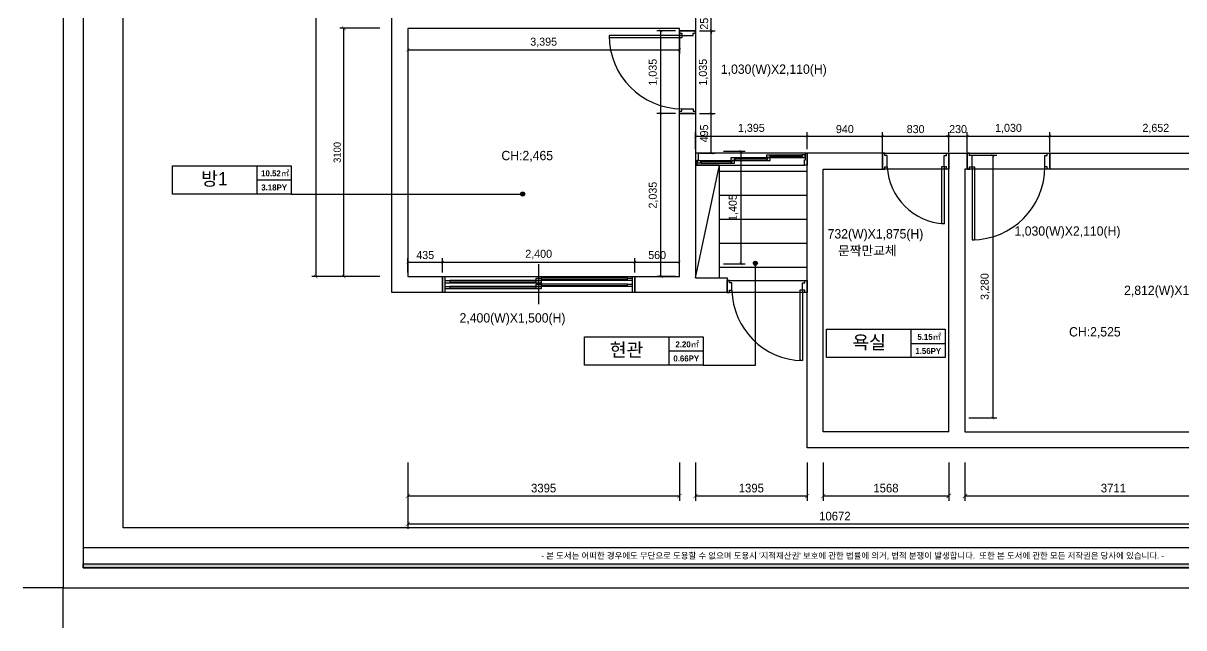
# Model space of a CAD drawing. Header units: millimetres. Extents: x 194631 to 262977, y 38570 to 93030.
# Drawn here: x 194631 to 209132, y 77180 to 84730 of the extents above; entities that cross this region are included whole.
import ezdxf
from ezdxf.enums import TextEntityAlignment as Align

# ---------------------------------------------------------------- set-up
doc = ezdxf.new("R2010")
doc.units = ezdxf.units.MM
doc.header["$LTSCALE"] = 20
doc.header["$PDMODE"] = 3
doc.linetypes.add('HIDDEN', pattern=[9.525, 6.35, -3.175])
doc.layers.get('DEFPOINTS').update_dxf_attribs({"color": 248})
for name, color, linetype in [('0-ELC TEXT', 7, 'Continuous'), ('03-TEXT', 3, 'Continuous'), ('06-FUR', 6, 'Continuous'), ('07-DIM', 5, 'Continuous'), ('C-TEXT', 3, 'Continuous'), ('C-WALL1', 2, 'Continuous'), ('F-KIT', 8, 'HIDDEN'), ('FORM(YOURNAME)-1', 1, 'Continuous'), ('FORM(YOURNAME)-11', 1, 'Continuous'), ('도면층4', 4, 'Continuous'), ('도면층5', 5, 'Continuous'), ('도면층8', 8, 'Continuous'), ('면적', 6, 'Continuous'), ('치수', 7, 'Continuous')]:
    doc.layers.add(name, color=color, linetype=linetype)
doc.styles.add('YOURNAME', font='HY울릉도M.TTF')
doc.styles.add('넥슨고딕', font='NEXONLv1GothicBold.ttf')
doc.styles.add('마감재', font='stylu.ttf')
doc.styles.add('코레일둥고', font='Korail_Round_Gothic_Medium.ttf')
doc.dimstyles.new('YOURNAME-50', dxfattribs={"dimscale": 50, "dimtxt": 1.8, "dimasz": 0.9, "dimexe": 1, "dimexo": 3, "dimgap": 0.7, "dimtad": 1, "dimdec": 0, "dimzin": 0, "dimdsep": 46, "dimtxsty": 'YOURNAME', "dimblk": 'ARCHTICK', "dimcen": 0, "dimclrd": 1, "dimclre": 1, "dimclrt": 7, "dimadec": 0, "dimazin": 0, "dimtfac": 1, "dimtdec": 0, "dimtix": 1, "dimtmove": 2, "dimatfit": 3, "dimldrblk": 'ARCHTICK', "dimfxl": 0, "dimtolj": 1, "dimtzin": 0, "dimarcsym": 0})
doc.dimstyles.new('YOURNAME-60', dxfattribs={"dimscale": 60, "dimtxt": 1.8, "dimasz": 0.9, "dimexe": 1, "dimexo": 3, "dimgap": 0.7, "dimtad": 1, "dimdec": 0, "dimzin": 0, "dimdsep": 46, "dimtxsty": 'YOURNAME', "dimblk": 'ARCHTICK', "dimcen": 0, "dimclrd": 1, "dimclre": 1, "dimclrt": 7, "dimadec": 0, "dimazin": 0, "dimtfac": 1, "dimtdec": 0, "dimtix": 1, "dimtmove": 2, "dimatfit": 3, "dimldrblk": 'ARCHTICK', "dimfxl": 0, "dimtolj": 1, "dimtzin": 0, "dimarcsym": 0})
doc.dimstyles.new('벽치수 Copy of DIM-50', dxfattribs={"dimscale": 50, "dimtxt": 2, "dimasz": 0.7, "dimexe": 1, "dimexo": 1, "dimgap": 0.7, "dimtad": 1, "dimdec": 0, "dimzin": 1, "dimdsep": 46, "dimlunit": 6, "dimtxsty": '마감재', "dimblk": 'ARCHTICK', "dimcen": -0.09, "dimclrd": 256, "dimclre": 256, "dimclrt": 3, "dimadec": 0, "dimazin": 0, "dimtfac": 1, "dimtdec": 0, "dimtix": 1, "dimtmove": 2, "dimatfit": 0, "dimldrblk": 'ARCHTICK', "dimfxl": 0, "dimtolj": 1, "dimtzin": 0, "dimarcsym": 0})

# ---------------------------------------------------------------- blocks, each defined once
blk = doc.blocks.new('_ArchTick')
at = {"color": 0, "linetype": 'ByBlock', "const_width": 0.15}
blk.add_lwpolyline([(-0.5, -0.5), (0.5, 0.5)], dxfattribs=at)
blk = doc.blocks.new('*D75')
at = {"layer": '07-DIM', "lineweight": -2}
for p, q in [((199437, 84616), (199437, 84346)), ((202832, 84616), (202832, 84346)), ((199437, 84396), (202832, 84396))]:
    blk.add_line(p, q, dxfattribs=at)
at = {"layer": 'DEFPOINTS', "color": 0}
for p in [(199437, 84666), (202832, 84666), (202832, 84396)]:
    blk.add_point(p, dxfattribs=at)
at = {"layer": '07-DIM', "lineweight": -2, "xscale": 35, "yscale": 35, "zscale": 35, "rotation": 180}
blk.add_blockref('_ArchTick', (199437, 84396), dxfattribs=at)
at = {"layer": '07-DIM', "lineweight": -2, "xscale": 35, "yscale": 35, "zscale": 35}
blk.add_blockref('_ArchTick', (202832, 84396), dxfattribs=at)
at = {"layer": '07-DIM', "color": 3, "insert": (201134, 84490), "char_height": 100, "attachment_point": 5, "style": '마감재'}
blk.add_mtext('\\A1;3,395', dxfattribs=at)
blk = doc.blocks.new('*D76')
at = {"layer": '07-DIM', "lineweight": -2}
for p, q in [((202782, 83601), (202550, 83601)), ((202600, 81566), (202600, 83601)), ((202782, 81566), (202550, 81566))]:
    blk.add_line(p, q, dxfattribs=at)
at = {"layer": 'DEFPOINTS', "color": 0}
for p in [(202600, 83601), (202832, 83601), (202832, 81566)]:
    blk.add_point(p, dxfattribs=at)
at = {"layer": '07-DIM', "lineweight": -2, "xscale": 35, "yscale": 35, "zscale": 35}
for p, rotation in [((202600, 83601), 90), ((202600, 81566), 270)]:
    blk.add_blockref('_ArchTick', p, dxfattribs=dict(at, rotation=rotation))
at = {"layer": '07-DIM', "color": 3, "insert": (202506, 82583), "char_height": 100, "attachment_point": 5, "rotation": 90, "style": '마감재'}
blk.add_mtext('\\A1;2,035', dxfattribs=at)
blk = doc.blocks.new('*D77')
at = {"layer": '07-DIM', "lineweight": -2}
for p, q in [((202782, 84636), (202550, 84636)), ((202600, 83601), (202600, 84636)), ((202782, 83601), (202550, 83601))]:
    blk.add_line(p, q, dxfattribs=at)
at = {"layer": 'DEFPOINTS', "color": 0}
for p in [(202600, 84636), (202832, 84636), (202832, 83601)]:
    blk.add_point(p, dxfattribs=at)
at = {"layer": '07-DIM', "lineweight": -2, "xscale": 35, "yscale": 35, "zscale": 35}
for p, rotation in [((202600, 84636), 90), ((202600, 83601), 270)]:
    blk.add_blockref('_ArchTick', p, dxfattribs=dict(at, rotation=rotation))
at = {"layer": '07-DIM', "color": 3, "insert": (202506, 84118), "char_height": 100, "attachment_point": 5, "rotation": 90, "style": '마감재'}
blk.add_mtext('\\A1;1,035', dxfattribs=at)
blk = doc.blocks.new('*D78')
at = {"layer": '07-DIM', "lineweight": -2}
for p, q in [((199437, 81616), (199437, 81796)), ((199872, 81616), (199872, 81796)), ((199437, 81746), (199872, 81746))]:
    blk.add_line(p, q, dxfattribs=at)
at = {"layer": 'DEFPOINTS', "color": 0}
for p in [(199872, 81746), (199437, 81566), (199872, 81566)]:
    blk.add_point(p, dxfattribs=at)
at = {"layer": '07-DIM', "lineweight": -2, "xscale": 35, "yscale": 35, "zscale": 35, "rotation": 180}
blk.add_blockref('_ArchTick', (199437, 81746), dxfattribs=at)
at = {"layer": '07-DIM', "lineweight": -2, "xscale": 35, "yscale": 35, "zscale": 35}
blk.add_blockref('_ArchTick', (199872, 81746), dxfattribs=at)
at = {"layer": '07-DIM', "color": 3, "insert": (199654, 81834), "char_height": 100, "attachment_point": 5, "style": '마감재'}
blk.add_mtext('\\A1;435', dxfattribs=at)
blk = doc.blocks.new('*D79')
at = {"layer": '07-DIM', "lineweight": -2}
for p, q in [((199872, 81616), (199872, 81796)), ((202272, 81616), (202272, 81796)), ((199872, 81746), (202272, 81746))]:
    blk.add_line(p, q, dxfattribs=at)
at = {"layer": 'DEFPOINTS', "color": 0}
for p in [(202272, 81746), (199872, 81566), (202272, 81566)]:
    blk.add_point(p, dxfattribs=at)
at = {"layer": '07-DIM', "lineweight": -2, "xscale": 35, "yscale": 35, "zscale": 35, "rotation": 180}
blk.add_blockref('_ArchTick', (199872, 81746), dxfattribs=at)
at = {"layer": '07-DIM', "lineweight": -2, "xscale": 35, "yscale": 35, "zscale": 35}
blk.add_blockref('_ArchTick', (202272, 81746), dxfattribs=at)
at = {"layer": '07-DIM', "color": 3, "insert": (201072, 81841), "char_height": 100, "attachment_point": 5, "style": '마감재'}
blk.add_mtext('\\A1;2,400', dxfattribs=at)
blk = doc.blocks.new('*D80')
at = {"layer": '07-DIM', "lineweight": -2}
for p, q in [((202272, 81616), (202272, 81796)), ((202832, 81616), (202832, 81796)), ((202272, 81746), (202832, 81746))]:
    blk.add_line(p, q, dxfattribs=at)
at = {"layer": 'DEFPOINTS', "color": 0}
for p in [(202832, 81746), (202272, 81566), (202832, 81566)]:
    blk.add_point(p, dxfattribs=at)
at = {"layer": '07-DIM', "lineweight": -2, "xscale": 35, "yscale": 35, "zscale": 35, "rotation": 180}
blk.add_blockref('_ArchTick', (202272, 81746), dxfattribs=at)
at = {"layer": '07-DIM', "lineweight": -2, "xscale": 35, "yscale": 35, "zscale": 35}
blk.add_blockref('_ArchTick', (202832, 81746), dxfattribs=at)
at = {"layer": '07-DIM', "color": 3, "insert": (202552, 81834), "char_height": 100, "attachment_point": 5, "style": '마감재'}
blk.add_mtext('\\A1;560', dxfattribs=at)
blk = doc.blocks.new('*D81')
at = {"layer": '07-DIM', "lineweight": -2}
for p, q in [((203382, 83131), (203650, 83131)), ((203600, 81726), (203600, 83131)), ((203382, 81726), (203650, 81726))]:
    blk.add_line(p, q, dxfattribs=at)
at = {"layer": 'DEFPOINTS', "color": 0}
for p in [(203332, 83131), (203600, 83131), (203332, 81726)]:
    blk.add_point(p, dxfattribs=at)
at = {"layer": '07-DIM', "lineweight": -2, "xscale": 35, "yscale": 35, "zscale": 35}
for p, rotation in [((203600, 83131), 90), ((203600, 81726), 270)]:
    blk.add_blockref('_ArchTick', p, dxfattribs=dict(at, rotation=rotation))
at = {"layer": '07-DIM', "color": 3, "insert": (203506, 82428), "char_height": 100, "attachment_point": 5, "rotation": 90, "style": '마감재'}
blk.add_mtext('\\A1;1,405', dxfattribs=at)
blk = doc.blocks.new('*D86')
at = {"layer": '07-DIM', "lineweight": -2}
for p, q in [((203032, 83156), (203032, 83370)), ((203032, 83320), (204427, 83320)), ((204427, 83156), (204427, 83370))]:
    blk.add_line(p, q, dxfattribs=at)
at = {"layer": 'DEFPOINTS', "color": 0}
for p in [(204427, 83320), (203032, 83106), (204427, 83106)]:
    blk.add_point(p, dxfattribs=at)
at = {"layer": '07-DIM', "lineweight": -2, "xscale": 35, "yscale": 35, "zscale": 35, "rotation": 180}
blk.add_blockref('_ArchTick', (203032, 83320), dxfattribs=at)
at = {"layer": '07-DIM', "lineweight": -2, "xscale": 35, "yscale": 35, "zscale": 35}
blk.add_blockref('_ArchTick', (204427, 83320), dxfattribs=at)
at = {"layer": '07-DIM', "color": 3, "insert": (203729, 83414), "char_height": 100, "attachment_point": 5, "style": '마감재'}
blk.add_mtext('\\A1;1,395', dxfattribs=at)
blk = doc.blocks.new('*D87')
at = {"layer": '07-DIM', "lineweight": -2}
for p, q in [((204427, 83156), (204427, 83370)), ((204427, 83320), (205367, 83320)), ((205367, 83121), (205367, 83370))]:
    blk.add_line(p, q, dxfattribs=at)
at = {"layer": 'DEFPOINTS', "color": 0}
for p in [(205367, 83320), (204427, 83106), (205367, 83071)]:
    blk.add_point(p, dxfattribs=at)
at = {"layer": '07-DIM', "lineweight": -2, "xscale": 35, "yscale": 35, "zscale": 35, "rotation": 180}
blk.add_blockref('_ArchTick', (204427, 83320), dxfattribs=at)
at = {"layer": '07-DIM', "lineweight": -2, "xscale": 35, "yscale": 35, "zscale": 35}
blk.add_blockref('_ArchTick', (205367, 83320), dxfattribs=at)
at = {"layer": '07-DIM', "color": 3, "insert": (204897, 83407), "char_height": 100, "attachment_point": 5, "style": '마감재'}
blk.add_mtext('\\A1;940', dxfattribs=at)
blk = doc.blocks.new('*D88')
at = {"layer": '07-DIM', "lineweight": -2}
for p, q in [((205367, 83121), (205367, 83370)), ((205367, 83320), (206197, 83320)), ((206197, 83121), (206197, 83370))]:
    blk.add_line(p, q, dxfattribs=at)
at = {"layer": 'DEFPOINTS', "color": 0}
for p in [(206197, 83320), (205367, 83071), (206197, 83071)]:
    blk.add_point(p, dxfattribs=at)
at = {"layer": '07-DIM', "lineweight": -2, "xscale": 35, "yscale": 35, "zscale": 35, "rotation": 180}
blk.add_blockref('_ArchTick', (205367, 83320), dxfattribs=at)
at = {"layer": '07-DIM', "lineweight": -2, "xscale": 35, "yscale": 35, "zscale": 35}
blk.add_blockref('_ArchTick', (206197, 83320), dxfattribs=at)
at = {"layer": '07-DIM', "color": 3, "insert": (205782, 83407), "char_height": 100, "attachment_point": 5, "style": '마감재'}
blk.add_mtext('\\A1;830', dxfattribs=at)
blk = doc.blocks.new('*D89')
at = {"layer": '07-DIM', "lineweight": -2}
for p, q in [((206197, 83320), (206162, 83320)), ((206197, 83121), (206197, 83370)), ((206197, 83320), (206427, 83320)), ((206427, 83121), (206427, 83370)), ((206427, 83320), (206462, 83320))]:
    blk.add_line(p, q, dxfattribs=at)
at = {"layer": 'DEFPOINTS', "color": 0}
for p in [(206427, 83320), (206197, 83071), (206427, 83071)]:
    blk.add_point(p, dxfattribs=at)
at = {"layer": '07-DIM', "lineweight": -2, "xscale": 35, "yscale": 35, "zscale": 35}
blk.add_blockref('_ArchTick', (206197, 83320), dxfattribs=at)
at = {"layer": '07-DIM', "lineweight": -2, "xscale": 35, "yscale": 35, "zscale": 35, "rotation": 180}
blk.add_blockref('_ArchTick', (206427, 83320), dxfattribs=at)
at = {"layer": '07-DIM', "color": 3, "insert": (206312, 83407), "char_height": 100, "attachment_point": 5, "style": '마감재'}
blk.add_mtext('\\A1;230', dxfattribs=at)
blk = doc.blocks.new('*D90')
at = {"layer": '07-DIM', "lineweight": -2}
for p, q in [((206427, 83121), (206427, 83370)), ((206427, 83320), (207457, 83320)), ((207457, 83121), (207457, 83370))]:
    blk.add_line(p, q, dxfattribs=at)
at = {"layer": 'DEFPOINTS', "color": 0}
for p in [(207457, 83320), (206427, 83071), (207457, 83071)]:
    blk.add_point(p, dxfattribs=at)
at = {"layer": '07-DIM', "lineweight": -2, "xscale": 35, "yscale": 35, "zscale": 35, "rotation": 180}
blk.add_blockref('_ArchTick', (206427, 83320), dxfattribs=at)
at = {"layer": '07-DIM', "lineweight": -2, "xscale": 35, "yscale": 35, "zscale": 35}
blk.add_blockref('_ArchTick', (207457, 83320), dxfattribs=at)
at = {"layer": '07-DIM', "color": 3, "insert": (206942, 83414), "char_height": 100, "attachment_point": 5, "style": '마감재'}
blk.add_mtext('\\A1;1,030', dxfattribs=at)
blk = doc.blocks.new('*D91')
at = {"layer": '07-DIM', "lineweight": -2}
for p, q in [((207457, 83156), (207457, 83370)), ((207457, 83320), (210109, 83320)), ((210109, 83121), (210109, 83370))]:
    blk.add_line(p, q, dxfattribs=at)
at = {"layer": 'DEFPOINTS', "color": 0}
for p in [(210109, 83320), (207457, 83106), (210109, 83071)]:
    blk.add_point(p, dxfattribs=at)
at = {"layer": '07-DIM', "lineweight": -2, "xscale": 35, "yscale": 35, "zscale": 35, "rotation": 180}
blk.add_blockref('_ArchTick', (207457, 83320), dxfattribs=at)
at = {"layer": '07-DIM', "lineweight": -2, "xscale": 35, "yscale": 35, "zscale": 35}
blk.add_blockref('_ArchTick', (210109, 83320), dxfattribs=at)
at = {"layer": '07-DIM', "color": 3, "insert": (208783, 83414), "char_height": 100, "attachment_point": 5, "style": '마감재'}
blk.add_mtext('\\A1;2,652', dxfattribs=at)
blk = doc.blocks.new('*D92')
at = {"layer": '07-DIM', "lineweight": -2}
for p, q in [((206447, 83081), (206797, 83081)), ((206747, 83081), (206747, 79801)), ((206447, 79801), (206797, 79801))]:
    blk.add_line(p, q, dxfattribs=at)
at = {"layer": 'DEFPOINTS', "color": 0}
for p in [(206397, 83081), (206397, 79801), (206747, 79801)]:
    blk.add_point(p, dxfattribs=at)
at = {"layer": '07-DIM', "lineweight": -2, "xscale": 35, "yscale": 35, "zscale": 35}
for p, rotation in [((206747, 83081), 90), ((206747, 79801), 270)]:
    blk.add_blockref('_ArchTick', p, dxfattribs=dict(at, rotation=rotation))
at = {"layer": '07-DIM', "color": 3, "insert": (206653, 81441), "char_height": 100, "attachment_point": 5, "rotation": 90, "style": '마감재'}
blk.add_mtext('\\A1;3,280', dxfattribs=at)
blk = doc.blocks.new('*D95')
at = {"layer": '07-DIM', "lineweight": -2}
for p, q in [((203082, 83601), (203278, 83601)), ((203228, 83106), (203228, 83601)), ((203082, 83106), (203278, 83106))]:
    blk.add_line(p, q, dxfattribs=at)
at = {"layer": 'DEFPOINTS', "color": 0}
for p in [(203032, 83601), (203228, 83601), (203032, 83106)]:
    blk.add_point(p, dxfattribs=at)
at = {"layer": '07-DIM', "lineweight": -2, "xscale": 35, "yscale": 35, "zscale": 35}
for p, rotation in [((203228, 83601), 90), ((203228, 83106), 270)]:
    blk.add_blockref('_ArchTick', p, dxfattribs=dict(at, rotation=rotation))
at = {"layer": '07-DIM', "color": 3, "insert": (203140, 83353), "char_height": 100, "attachment_point": 5, "rotation": 90, "style": '마감재'}
blk.add_mtext('\\A1;495', dxfattribs=at)
blk = doc.blocks.new('*D96')
at = {"layer": '07-DIM', "lineweight": -2}
for p, q in [((203082, 84636), (203278, 84636)), ((203228, 83601), (203228, 84636)), ((203082, 83601), (203278, 83601))]:
    blk.add_line(p, q, dxfattribs=at)
at = {"layer": 'DEFPOINTS', "color": 0}
for p in [(203032, 84636), (203228, 84636), (203032, 83601)]:
    blk.add_point(p, dxfattribs=at)
at = {"layer": '07-DIM', "lineweight": -2, "xscale": 35, "yscale": 35, "zscale": 35}
for p, rotation in [((203228, 84636), 90), ((203228, 83601), 270)]:
    blk.add_blockref('_ArchTick', p, dxfattribs=dict(at, rotation=rotation))
at = {"layer": '07-DIM', "color": 3, "insert": (203133, 84118), "char_height": 100, "attachment_point": 5, "rotation": 90, "style": '마감재'}
blk.add_mtext('\\A1;1,035', dxfattribs=at)
blk = doc.blocks.new('*D97')
at = {"layer": '07-DIM', "lineweight": -2}
for p, q in [((203082, 84886), (203278, 84886)), ((203228, 84886), (203228, 84921)), ((203228, 84636), (203228, 84886)), ((203082, 84636), (203278, 84636)), ((203228, 84636), (203228, 84601))]:
    blk.add_line(p, q, dxfattribs=at)
at = {"layer": 'DEFPOINTS', "color": 0}
for p in [(203032, 84886), (203228, 84886), (203032, 84636)]:
    blk.add_point(p, dxfattribs=at)
at = {"layer": '07-DIM', "lineweight": -2, "xscale": 35, "yscale": 35, "zscale": 35}
for p, rotation in [((203228, 84886), 270), ((203228, 84636), 90)]:
    blk.add_blockref('_ArchTick', p, dxfattribs=dict(at, rotation=rotation))
at = {"layer": '07-DIM', "color": 3, "insert": (203140, 84761), "char_height": 100, "attachment_point": 5, "rotation": 90, "style": '마감재'}
blk.add_mtext('\\A1;250', dxfattribs=at)
blk = doc.blocks.new('FORM-ELEVATION')
at = {"layer": 'FORM(YOURNAME)-11'}
h = blk.add_hatch(color=256, dxfattribs=at)
h.dxf.hatch_style = 1
h.paths.add_polyline_path([(-10309, 35708), (71691, 35708), (71691, 35508), (-10309, 35508)])
h.paths.add_polyline_path([(-10309, -21492), (71691, -21492), (71691, -21692), (-10309, -21692)])
at = {"layer": 'DEFPOINTS', "color": 158}
blk.add_line((62481, -20692), (-10309, -20692), dxfattribs=at)
for points in [[(-10309, -21692), (71691, -21692), (71691, 35708), (-10309, 35708)], [(-8309, 33708), (61071, 33708), (61071, -19692), (-8309, -19692)]]:
    blk.add_lwpolyline(points, close=True, dxfattribs=at)
at = {"layer": 'DEFPOINTS', "color": 1}
blk.add_lwpolyline([(-11309, -24692), (-11309, -22692), (-13309, -22692)], dxfattribs=at)
at = {"layer": 'FORM(YOURNAME)-11', "color": 250}
blk.add_lwpolyline([(-11309, -22692), (72691, -22692), (72691, 36708), (-11309, 36708)], close=True, dxfattribs=at)
at = {"layer": 'FORM(YOURNAME)-11'}
blk.add_lwpolyline([(-10309, -21492), (71691, -21492), (71691, -21692), (-10309, -21692)], close=True, dxfattribs=at)
at = {"layer": 'FORM(YOURNAME)-11', "color": 1, "style": 'YOURNAME'}
blk.add_text("- 본 도서는 어떠한 경우에도 무단으로 도용할 수 없으며 도용시 '지적재산권' 보호에 관한 법률에 의거, 법적 분쟁이 발생합니다.  또한 본 도서에 관한 모든 저작권은 당사에 있습니다. -", height=300, dxfattribs=at).set_placement((28146, -21092), align=Align.MIDDLE_CENTER)
at = {"layer": 'FORM(YOURNAME)-11', "color": 3, "style": 'YOURNAME'}
for tag, height, p in [('1', 450, (71041, -1219)), ('2', 450, (71041, -1863)), ('3', 450, (71041, -3150)), ('4', 450, (71041, -5081)), ('5', 515, (71041, -7398)), ('6', 515, (71041, -9650)), ('7', 515, (71041, -11903)), ('8', 515, (71041, -14155)), ('9', 515, (71041, -16408)), ('10', 515, (66791, -18596)), ('11', 515, (71041, -18660)), ('12', 515, (66791, -20848)), ('13', 515, (71041, -20848))]:
    blk.add_attdef(tag, text='', height=height, dxfattribs=at).set_placement(p, align=Align.MIDDLE_RIGHT)
blk = doc.blocks.new('*U217')
at = {"layer": 'FORM(YOURNAME)-1', "xscale": 0.2500000000000001, "yscale": 0.2500000000000001, "zscale": 0.2500000000000001}
blk.add_blockref('FORM-ELEVATION', (197959, 83353), dxfattribs=at)
blk = doc.blocks.new('*D102')
at = {"layer": 'DEFPOINTS', "color": 0}
for p in [(199237, 90436), (198287, 81566), (199237, 81566)]:
    blk.add_point(p, dxfattribs=at)
at = {"layer": '치수', "color": 1, "lineweight": -2}
for p, q in [((199087, 90436), (198237, 90436)), ((198287, 90436), (198287, 81566)), ((199087, 81566), (198237, 81566))]:
    blk.add_line(p, q, dxfattribs=at)
at = {"layer": '치수', "color": 1, "lineweight": -2, "xscale": 45, "yscale": 45, "zscale": 45}
for p, rotation in [((198287, 90436), 90), ((198287, 81566), 270)]:
    blk.add_blockref('_ArchTick', p, dxfattribs=dict(at, rotation=rotation))
at = {"layer": '치수', "color": 7, "insert": (198205, 86001), "char_height": 90, "attachment_point": 5, "rotation": 90, "style": 'YOURNAME'}
blk.add_mtext('\\A1;8870', dxfattribs=at)
blk = doc.blocks.new('*D105')
at = {"layer": 'DEFPOINTS', "color": 0}
for p in [(198637, 84666), (199237, 84666), (199237, 81566)]:
    blk.add_point(p, dxfattribs=at)
at = {"layer": '치수', "color": 1, "lineweight": -2}
for p, q in [((199087, 84666), (198587, 84666)), ((198637, 81566), (198637, 84666)), ((199087, 81566), (198587, 81566))]:
    blk.add_line(p, q, dxfattribs=at)
at = {"layer": '치수', "color": 1, "lineweight": -2, "xscale": 45, "yscale": 45, "zscale": 45}
for p, rotation in [((198637, 84666), 90), ((198637, 81566), 270)]:
    blk.add_blockref('_ArchTick', p, dxfattribs=dict(at, rotation=rotation))
at = {"layer": '치수', "color": 7, "insert": (198555, 83116), "char_height": 90, "attachment_point": 5, "rotation": 90, "style": 'YOURNAME'}
blk.add_mtext('\\A1;3100', dxfattribs=at)
blk = doc.blocks.new('*D109')
at = {"layer": 'DEFPOINTS', "color": 0}
for p in [(199437, 79426), (210109, 79426), (199437, 78476)]:
    blk.add_point(p, dxfattribs=at)
at = {"layer": '면적', "color": 1, "lineweight": -2}
for p, q in [((199437, 79246), (199437, 78416)), ((210109, 79246), (210109, 78416)), ((210109, 78476), (199437, 78476))]:
    blk.add_line(p, q, dxfattribs=at)
at = {"layer": '면적', "color": 1, "lineweight": -2, "xscale": 54, "yscale": 54, "zscale": 54, "rotation": 180}
blk.add_blockref('_ArchTick', (199437, 78476), dxfattribs=at)
at = {"layer": '면적', "color": 1, "lineweight": -2, "xscale": 54, "yscale": 54, "zscale": 54}
blk.add_blockref('_ArchTick', (210109, 78476), dxfattribs=at)
at = {"layer": '면적', "color": 7, "insert": (204773, 78574), "char_height": 108, "attachment_point": 5, "style": 'YOURNAME'}
blk.add_mtext('\\A1;10672', dxfattribs=at)
blk = doc.blocks.new('*D110')
at = {"layer": 'DEFPOINTS', "color": 0}
for p in [(204627, 79426), (206195, 79426), (206195, 78826)]:
    blk.add_point(p, dxfattribs=at)
at = {"layer": '면적', "color": 1, "lineweight": -2}
for p, q in [((204627, 79246), (204627, 78766)), ((206195, 79246), (206195, 78766)), ((204627, 78826), (206195, 78826))]:
    blk.add_line(p, q, dxfattribs=at)
at = {"layer": '면적', "color": 1, "lineweight": -2, "xscale": 54, "yscale": 54, "zscale": 54, "rotation": 180}
blk.add_blockref('_ArchTick', (204627, 78826), dxfattribs=at)
at = {"layer": '면적', "color": 1, "lineweight": -2, "xscale": 54, "yscale": 54, "zscale": 54}
blk.add_blockref('_ArchTick', (206195, 78826), dxfattribs=at)
at = {"layer": '면적', "color": 7, "insert": (205411, 78924), "char_height": 108, "attachment_point": 5, "style": 'YOURNAME'}
blk.add_mtext('\\A1;1568', dxfattribs=at)
blk = doc.blocks.new('*D111')
at = {"layer": 'DEFPOINTS', "color": 0}
for p in [(206398, 79426), (210109, 79426), (210109, 78826)]:
    blk.add_point(p, dxfattribs=at)
at = {"layer": '면적', "color": 1, "lineweight": -2}
for p, q in [((206398, 79246), (206398, 78766)), ((210109, 79246), (210109, 78766)), ((206398, 78826), (210109, 78826))]:
    blk.add_line(p, q, dxfattribs=at)
at = {"layer": '면적', "color": 1, "lineweight": -2, "xscale": 54, "yscale": 54, "zscale": 54, "rotation": 180}
blk.add_blockref('_ArchTick', (206398, 78826), dxfattribs=at)
at = {"layer": '면적', "color": 1, "lineweight": -2, "xscale": 54, "yscale": 54, "zscale": 54}
blk.add_blockref('_ArchTick', (210109, 78826), dxfattribs=at)
at = {"layer": '면적', "color": 7, "insert": (208253, 78924), "char_height": 108, "attachment_point": 5, "style": 'YOURNAME'}
blk.add_mtext('\\A1;3711', dxfattribs=at)
blk = doc.blocks.new('*D112')
at = {"layer": 'DEFPOINTS', "color": 0}
for p in [(199437, 79426), (202832, 79426), (202832, 78826)]:
    blk.add_point(p, dxfattribs=at)
at = {"layer": '면적', "color": 1, "lineweight": -2}
for p, q in [((199437, 79246), (199437, 78766)), ((202832, 79246), (202832, 78766)), ((199437, 78826), (202832, 78826))]:
    blk.add_line(p, q, dxfattribs=at)
at = {"layer": '면적', "color": 1, "lineweight": -2, "xscale": 54, "yscale": 54, "zscale": 54, "rotation": 180}
blk.add_blockref('_ArchTick', (199437, 78826), dxfattribs=at)
at = {"layer": '면적', "color": 1, "lineweight": -2, "xscale": 54, "yscale": 54, "zscale": 54}
blk.add_blockref('_ArchTick', (202832, 78826), dxfattribs=at)
at = {"layer": '면적', "color": 7, "insert": (201134, 78924), "char_height": 108, "attachment_point": 5, "style": 'YOURNAME'}
blk.add_mtext('\\A1;3395', dxfattribs=at)
blk = doc.blocks.new('*D100')
at = {"layer": 'DEFPOINTS', "color": 0}
for p in [(203032, 79426), (204427, 79426), (204427, 78826)]:
    blk.add_point(p, dxfattribs=at)
at = {"layer": '면적', "color": 1, "lineweight": -2}
for p, q in [((203032, 79246), (203032, 78766)), ((204427, 79246), (204427, 78766)), ((203032, 78826), (204427, 78826))]:
    blk.add_line(p, q, dxfattribs=at)
at = {"layer": '면적', "color": 1, "lineweight": -2, "xscale": 54, "yscale": 54, "zscale": 54, "rotation": 180}
blk.add_blockref('_ArchTick', (203032, 78826), dxfattribs=at)
at = {"layer": '면적', "color": 1, "lineweight": -2, "xscale": 54, "yscale": 54, "zscale": 54}
blk.add_blockref('_ArchTick', (204427, 78826), dxfattribs=at)
at = {"layer": '면적', "color": 7, "insert": (203729, 78924), "char_height": 108, "attachment_point": 5, "style": 'YOURNAME'}
blk.add_mtext('\\A1;1395', dxfattribs=at)

msp = doc.modelspace()

# ---------------------------------------------------------------- hatches: boundary and pattern name
at = {"layer": '0-ELC TEXT'}
h = msp.add_hatch(color=256, dxfattribs=at)
h.dxf.hatch_style = 1
edge = h.paths.add_edge_path()
edge.add_arc((200871.8, 82596.3), 25, 270, 630, ccw=False)
h = msp.add_hatch(color=256, dxfattribs=at)
h.dxf.hatch_style = 1
edge = h.paths.add_edge_path()
edge.add_arc((200871.8, 82596.3), 25, 270, 630, ccw=False)
h = msp.add_hatch(color=256, dxfattribs=at)
h.dxf.hatch_style = 1
edge = h.paths.add_edge_path()
edge.add_arc((203780, 81732.8), 25, -270, 90)
h = msp.add_hatch(color=256, dxfattribs=at)
h.dxf.hatch_style = 1
edge = h.paths.add_edge_path()
edge.add_arc((203780, 81732.8), 25, -270, 90)
at = {"layer": 'F-KIT'}
h = msp.add_hatch(dxfattribs=at)
h.set_pattern_fill('_USER', color=256, scale=300, pattern_type=0)
h.set_pattern_definition([(0, (203331.74, 81383.93), (0, 300), [])])
h.paths.add_polyline_path([(204426.7, 82955.9), (204391.7, 82955.9), (203331.7, 82955.9), (203331.7, 81550.9), (203426.7, 81550.9), (203426.7, 81435.9), (203456.7, 81435.9), (203780, 81435.9), (203780, 81707.8, -0.4142136), (203755, 81732.8, -1), (203805, 81732.8, -0.4142136), (203780, 81707.8), (203780, 81435.9), (204426.7, 81435.9)])

# ---------------------------------------------------------------- linework, layer by layer
at = {"layer": '0-ELC TEXT'}
for p, q in [((197553.9, 82596.3), (197553.9, 82950)), ((197553.9, 82773.1), (197978.6, 82773.1)), ((197978.6, 82596.3), (200871.8, 82596.3)), ((202702.8, 80460.6), (202702.8, 80814.4)), ((205726.3, 80553.7), (205726.3, 80907.4)), ((202702.8, 80637.5), (203127.5, 80637.5)), ((205726.3, 80730.6), (206150.9, 80730.6))]:
    msp.add_line(p, q, dxfattribs=at)
for points in [[(196496.7, 82950), (197978.6, 82950), (197978.6, 82596.3), (196496.7, 82596.3)], [(201645.6, 80814.4), (203127.5, 80814.4), (203127.5, 80460.6), (201645.6, 80460.6)], [(204669.1, 80907.4), (206150.9, 80907.4), (206150.9, 80553.7), (204669.1, 80553.7)]]:
    msp.add_lwpolyline(points, close=True, dxfattribs=at)
msp.add_lwpolyline([(203127.5, 80460.6), (203780, 80460.6), (203780, 81732.8)], dxfattribs=at)
for centre in [(200871.8, 82596.3), (200871.8, 82596.3), (203780, 81732.8), (203780, 81732.8)]:
    msp.add_circle(centre, 25, dxfattribs=at)
at = {"layer": '06-FUR', "color": 8}
msp.add_lwpolyline([(203031.7, 81550.9), (203331.7, 81550.9), (203331.7, 82955.9), (203031.7, 82955.9), (203031.7, 81550.9), (203331.7, 82955.9)], dxfattribs=at)
at = {"layer": 'C-WALL1'}
msp.add_line((206396.7, 82905.9), (206396.7, 79625.9), dxfattribs=at)
for points in [[(199871.7, 81365.9), (199871.7, 81565.9), (199871.7, 81365.9), (199236.7, 81365.9), (199236.7, 90635.9), (199996.7, 90635.9), (199996.7, 90435.9), (199436.7, 90435.9)], [(200751.7, 84865.9), (200751.7, 85715.9), (200951.7, 85715.9), (200951.7, 84865.9), (202831.7, 84865.9), (202831.7, 84885.9), (203031.7, 84885.9), (203031.7, 81550.9), (203426.7, 81550.9), (203426.7, 81365.9), (202271.7, 81365.9), (202271.7, 81565.9), (202831.7, 81565.9), (202831.7, 84665.9), (199436.7, 84665.9), (199436.7, 81565.9), (199871.7, 81565.9)], [(206197.7, 79625.9), (204626.7, 79625.9), (204626.7, 82905.9), (205366.7, 82905.9), (205366.7, 83105.9), (204426.7, 83105.9)], [(206196.7, 79625.9), (206196.7, 83105.9), (206426.7, 83105.9), (206426.7, 82905.9), (206397.7, 82905.9)]]:
    msp.add_lwpolyline(points, dxfattribs=at)
msp.add_lwpolyline([(206397.7, 79625.9), (209558.7, 79625.9), (209558.7, 79825.9), (209958.7, 79825.9), (209958.7, 79625.9), (209958.7, 79625.9, 0.3013846), (210108.7, 79875.9), (210108.7, 80093.9), (210308.7, 80093.9), (210308.7, 79425.9), (204426.7, 79425.9), (204426.7, 83105.9)], format="xyb", dxfattribs=at)
msp.add_lwpolyline([(207456.7, 83105.9), (210308.7, 83105.9), (210308.7, 82905.9), (207456.7, 82905.9)], close=True, dxfattribs=at)
at = {"layer": '도면층4'}
for p, q in [((202861.7, 84575.9), (201951.2, 84575.9)), ((201951.2, 84575.9), (201951.2, 84545.9)), ((202861.7, 84545.9), (201951.7, 84545.9)), ((202831.7, 83600.9), (202831.7, 84635.9)), ((202831.7, 84635.9), (203031.7, 84635.9)), ((202861.7, 84575.9), (202861.7, 84545.9)), ((203031.7, 84635.9), (203031.7, 83600.9)), ((203031.7, 83600.9), (202831.7, 83600.9)), ((202831.7, 83600.9), (203031.7, 83600.9)), ((205366.7, 83105.9), (206196.7, 83105.9)), ((205366.7, 82905.9), (205366.7, 83105.9)), ((206196.7, 83105.9), (206196.7, 82905.9)), ((206196.7, 82905.9), (206196.7, 83105.9)), ((206426.7, 83105.9), (207456.7, 83105.9)), ((206426.7, 82905.9), (206426.7, 83105.9)), ((207456.7, 83105.9), (207456.7, 82905.9)), ((207456.7, 82905.9), (207456.7, 83105.9)), ((206196.7, 82905.9), (205366.7, 82905.9)), ((206106.7, 82935.9), (206106.7, 82225.5)), ((206136.7, 82935.9), (206106.7, 82935.9)), ((206136.7, 82935.9), (206136.7, 82224.9)), ((207456.7, 82905.9), (206426.7, 82905.9)), ((206486.7, 82935.9), (206486.7, 82025.4)), ((206486.7, 82935.9), (206516.7, 82935.9)), ((206516.7, 82935.9), (206516.7, 82025.9)), ((206136.4, 82225.5), (206106.4, 82225.5)), ((206486.7, 82025.4), (206516.7, 82025.4)), ((201071.7, 81721.3), (201071.7, 81221.3)), ((199871.7, 81565.9), (202271.7, 81565.9)), ((199871.7, 81365.9), (199871.7, 81565.9)), ((199901.7, 81365.9), (199901.7, 81565.9)), ((199961.7, 81500.1), (201041.7, 81500.1)), ((201101.7, 81530.1), (202181.7, 81530.1)), ((202241.7, 81565.9), (202241.7, 81365.9)), ((202271.7, 81565.9), (202271.7, 81365.9)), ((203426.7, 81515.9), (204426.7, 81515.9)), ((203426.7, 81365.9), (203426.7, 81515.9)), ((202271.7, 81365.9), (199871.7, 81365.9)), ((199961.7, 81426.3), (201041.7, 81426.3)), ((201101.7, 81456.3), (202181.7, 81456.3)), ((204426.7, 81365.9), (203426.7, 81365.9)), ((204336.7, 81395.9), (204336.7, 80516.5)), ((204366.7, 81395.9), (204336.7, 81395.9)), ((204366.7, 81395.9), (204366.7, 80515.9)), ((204366.7, 80515.9), (204336.7, 80515.9))]:
    msp.add_line(p, q, dxfattribs=at)
for points in [[(202831.7, 84635.9), (202831.7, 84605.9), (202861.7, 84605.9), (202861.7, 84575.9), (203001.7, 84575.9), (203001.7, 84605.9), (203031.7, 84605.9), (203031.7, 84635.9), (202831.7, 84635.9)], [(202831.7, 83600.9), (202831.7, 83630.9), (202861.7, 83630.9), (202861.7, 83660.9), (203001.7, 83660.9), (203001.7, 83630.9), (203031.7, 83630.9), (203031.7, 83600.9), (202831.7, 83600.9)], [(205366.7, 82905.9), (205396.7, 82905.9), (205396.7, 82935.9), (205426.7, 82935.9), (205426.7, 83075.9), (205396.7, 83075.9), (205396.7, 83105.9), (205366.7, 83105.9), (205366.7, 82905.9)], [(206196.7, 82905.9), (206166.7, 82905.9), (206166.7, 82935.9), (206136.7, 82935.9), (206136.7, 83075.9), (206166.7, 83075.9), (206166.7, 83105.9), (206196.7, 83105.9), (206196.7, 82905.9)], [(206426.7, 82905.9), (206456.7, 82905.9), (206456.7, 82935.9), (206486.7, 82935.9), (206486.7, 83075.9), (206456.7, 83075.9), (206456.7, 83105.9), (206426.7, 83105.9), (206426.7, 82905.9)], [(207456.7, 82905.9), (207426.7, 82905.9), (207426.7, 82935.9), (207396.7, 82935.9), (207396.7, 83075.9), (207426.7, 83075.9), (207426.7, 83105.9), (207456.7, 83105.9), (207456.7, 82905.9)], [(203426.7, 81365.9), (203456.7, 81365.9), (203456.7, 81395.9), (203486.7, 81395.9), (203486.7, 81485.9), (203456.7, 81485.9), (203456.7, 81515.9), (203426.7, 81515.9), (203426.7, 81365.9)], [(204426.7, 81365.9), (204396.7, 81365.9), (204396.7, 81395.9), (204366.7, 81395.9), (204366.7, 81485.9), (204396.7, 81485.9), (204396.7, 81515.9), (204426.7, 81515.9), (204426.7, 81365.9)]]:
    msp.add_lwpolyline(points, dxfattribs=at)
for points in [[(199901.7, 81485.1), (199901.7, 81515.1), (199961.7, 81515.1), (199961.7, 81485.1)], [(201041.7, 81515.1), (201041.7, 81545.1), (201101.7, 81545.1), (201101.7, 81515.1)], [(201041.7, 81485.1), (201041.7, 81515.1), (201101.7, 81515.1), (201101.7, 81485.1)], [(202181.7, 81515.1), (202181.7, 81545.1), (202241.7, 81545.1), (202241.7, 81515.1)], [(199901.7, 81411.3), (199901.7, 81441.3), (199961.7, 81441.3), (199961.7, 81411.3)], [(201041.7, 81441.3), (201041.7, 81471.3), (201101.7, 81471.3), (201101.7, 81441.3)], [(201041.7, 81411.3), (201041.7, 81441.3), (201101.7, 81441.3), (201101.7, 81411.3)], [(202181.7, 81441.3), (202181.7, 81471.3), (202241.7, 81471.3), (202241.7, 81441.3)]]:
    msp.add_lwpolyline(points, close=True, dxfattribs=at)
at = {"layer": '도면층5'}
for p, q in [((201041.7, 81515.1), (199961.7, 81515.1)), ((202181.7, 81545.1), (201101.7, 81545.1)), ((202181.7, 81515.1), (201101.7, 81515.1)), ((201041.7, 81485.1), (199961.7, 81485.1)), ((201041.7, 81441.3), (199961.7, 81441.3)), ((201041.7, 81411.3), (199961.7, 81411.3)), ((202181.7, 81471.3), (201101.7, 81471.3)), ((202181.7, 81441.3), (201101.7, 81441.3))]:
    msp.add_line(p, q, dxfattribs=at)
for centre, radius, start, end in [((202866, 84575.2), 914.3, 179.95422, 269.73183), ((206178.3, 82977), 752.7, 183.12854, 266.83562), ((206486.7, 82935.9), 910, 270, 0), ((204383.1, 81412.8), 896.5, 181.07862, 268.95757)]:
    msp.add_arc(centre, radius, start, end, dxfattribs=at)
at = {"layer": '도면층8'}
for p, q in [((204426.7, 83105.9), (203031.7, 83105.9)), ((203052.1, 82955.9), (204391.7, 82955.9)), ((203066.8, 83024), (203066.8, 83021.5)), ((203101.3, 83016.8), (203477.3, 83016.8)), ((203101.3, 82981.7), (203477.3, 82981.7)), ((203477.3, 83016.8), (203952.9, 83016.8)), ((203521.8, 83051.9), (203952.9, 83051.9)), ((203967.2, 83087), (204360.7, 83087)), ((203967.2, 83051.9), (204360.7, 83051.9))]:
    msp.add_line(p, q, dxfattribs=at)
for points in [[(203031.7, 83100.9), (203031.7, 82955.9), (203052.1, 82955.9), (203052.1, 83021.5), (203066.8, 83021.5), (203066.8, 83105.9), (203031.7, 83105.9), (203031.7, 83100.9)], [(204426.7, 82955.9), (204426.7, 82955.9), (204391.7, 82955.9), (204391.7, 83024), (204406.4, 83024), (204406.4, 83105.9), (204426.7, 83105.9), (204426.7, 82955.9)], [(203472.9, 82996.9), (203097.2, 82996.9), (203097.2, 83001.6), (203472.9, 83001.6), (203472.9, 82996.9), (203472.9, 83001.6)], [(203101.3, 83006), (203104.5, 83004.4), (203105.1, 83003.3), (203105.7, 83001.6)], [(203101.3, 82992.5), (203104.5, 82994.1), (203105.1, 82995.3), (203105.7, 82996.9)], [(203477.3, 83006), (203474.1, 83004.4), (203473.5, 83003.3), (203472.9, 83001.6)], [(203477.3, 82992.5), (203474.1, 82994.1), (203473.5, 82995.3), (203472.9, 82996.9)], [(203521.8, 83041.1), (203525, 83039.5), (203525.6, 83038.3), (203526.2, 83036.7)], [(203521.8, 83027.6), (203525, 83029.2), (203525.6, 83030.3), (203526.2, 83032)], [(203918.3, 83032), (203526.2, 83032), (203526.2, 83036.7), (203918.3, 83036.7), (203918.3, 83032), (203918.3, 83036.7)], [(203922.7, 83041.1), (203919.5, 83039.5), (203918.9, 83038.3), (203918.3, 83036.7)], [(203922.7, 83027.6), (203919.5, 83029.2), (203918.9, 83030.3), (203918.3, 83032)], [(203967.2, 83076.2), (203970.4, 83074.6), (203971, 83073.4), (203971.6, 83071.8)], [(203967.2, 83062.6), (203970.4, 83064.3), (203971, 83065.4), (203971.6, 83067.1)], [(204356.2, 83067.1), (203971.6, 83067.1), (203971.6, 83071.8), (204356.2, 83071.8), (204356.2, 83067.1), (204356.2, 83071.8)], [(204360.7, 83076.2), (204357.5, 83074.6), (204356.9, 83073.4), (204356.2, 83071.8)], [(204360.7, 83062.6), (204357.5, 83064.3), (204356.9, 83065.4), (204356.2, 83067.1)]]:
    msp.add_lwpolyline(points, dxfattribs=at)
for points in [[(203056.9, 83016.8), (203101.3, 83016.8), (203101.3, 83005.1), (203094.8, 83003), (203094.8, 82995.5), (203101.3, 82993.4), (203101.3, 82981.7), (203056.9, 82981.7)], [(203477.3, 83051.9), (203521.8, 83051.9), (203521.8, 83040.2), (203515.3, 83038.1), (203515.3, 83030.6), (203521.8, 83028.5), (203521.8, 83016.8), (203477.3, 83016.8)], [(203477.3, 82993.4), (203477.3, 82981.7), (203518.2, 82981.7), (203518.2, 83016.8), (203477.3, 83016.8), (203477.3, 83005.1), (203483.8, 83003), (203483.8, 82995.5)], [(203922.7, 83087), (203967.2, 83087), (203967.2, 83075.3), (203960.7, 83073.2), (203960.7, 83065.6), (203967.2, 83063.6), (203967.2, 83051.9), (203922.7, 83051.9)], [(203922.7, 83028.5), (203922.7, 83016.8), (203963.7, 83016.8), (203963.7, 83051.9), (203922.7, 83051.9), (203922.7, 83040.2), (203929.2, 83038.1), (203929.2, 83030.6)], [(204360.7, 83063.6), (204360.7, 83051.9), (204401.6, 83051.9), (204401.6, 83087), (204360.7, 83087), (204360.7, 83075.3), (204367.2, 83073.2), (204367.2, 83065.6)]]:
    msp.add_lwpolyline(points, close=True, dxfattribs=at)

# ---------------------------------------------------------------- block references
msp.add_blockref('*U217', (0, 0))

# ---------------------------------------------------------------- texts
at = {"layer": '0-ELC TEXT', "style": '코레일둥고'}
for s, height, p in [('1,030(W)X2,110(H)', 116.667, (203348, 84097.6)), ('732(W)X1,875(H)', 116.667, (204682.1, 82041.4)), ('1,030(W)X2,110(H)', 116.667, (207017.7, 82076.6)), ('문짝만교체', 116.67, (204812.1, 81831.4)), ('2,812(W)X1,600(H)', 116.667, (208386.7, 81336)), ('2,400(W)X1,500(H)', 116.667, (200083.4, 80991.8))]:
    msp.add_text(s, height=height, dxfattribs=at).set_placement(p)
at = {"layer": '03-TEXT'}
for s, height, style, p in [('방1', 166.67, '코레일둥고', (197020.9, 82703.7)), ('10.52㎡', 75, '넥슨고딕', (197779.5, 82818.2)), ('3.18PY', 75, '넥슨고딕', (197766.7, 82641.3)), ('2.20㎡', 75, '넥슨고딕', (202928.5, 80682.6)), ('욕실', 166.67, '코레일둥고', (205200.9, 80661.1)), ('5.15㎡', 75, '넥슨고딕', (205951.9, 80775.6)), ('현관', 166.67, '코레일둥고', (202169.8, 80568.1)), ('1.56PY', 75, '넥슨고딕', (205939.1, 80598.8)), ('0.66PY', 75, '넥슨고딕', (202915.7, 80505.7))]:
    msp.add_text(s, height=height, dxfattribs=dict(at, style=style)).set_placement(p, align=Align.CENTER)
at = {"layer": 'C-TEXT', "style": '코레일둥고'}
for s, p in [('CH:2,465', (200606.9, 83018.9)), ('CH:2,525', (207699.1, 80817.9))]:
    msp.add_text(s, height=116.67, dxfattribs=at).set_placement(p)

# ---------------------------------------------------------------- dimensions: what is measured, and where the dimension line sits
at = {"layer": '07-DIM'}
for base, p1, p2, picture, middle in [((203227.5, 84885.9), (203031.7, 84635.9), (203031.7, 84885.9), '*D97', (203140, 84760.9)), ((202600, 84635.9), (202831.7, 83600.9), (202831.7, 84635.9), '*D77', (202505.6, 84118.4)), ((203227.5, 84635.9), (203031.7, 83600.9), (203031.7, 84635.9), '*D96', (203133.2, 84118.4)), ((202600, 83600.9), (202831.7, 81565.9), (202831.7, 83600.9), '*D76', (202505.6, 82583.4)), ((203227.5, 83600.9), (203031.7, 83105.9), (203031.7, 83600.9), '*D95', (203140.3, 83353.4)), ((203600, 83130.9), (203331.7, 81725.9), (203331.7, 83130.9), '*D81', (203505.6, 82428.4)), ((206747, 79800.9), (206396.7, 83080.9), (206396.7, 79800.9), '*D92', (206652.6, 81440.9))]:
    dim = msp.add_linear_dim(base=base, p1=p1, p2=p2, angle=90, dimstyle='벽치수 Copy of DIM-50', dxfattribs=at)
    dim.commit()
    dim.dimension.update_dxf_attribs({"geometry": picture, "text_midpoint": middle})
for base, p1, p2, picture, middle in [((202831.7, 84396.3), (199436.7, 84665.9), (202831.7, 84665.9), '*D75', (201134.2, 84490.3)), ((204426.7, 83319.7), (203031.7, 83105.9), (204426.7, 83105.9), '*D86', (203729.2, 83413.7)), ((205366.7, 83319.7), (204426.7, 83105.9), (205366.7, 83070.9), '*D87', (204896.7, 83407.3)), ((206196.7, 83319.7), (205366.7, 83070.9), (206196.7, 83070.9), '*D88', (205781.7, 83406.8)), ((206426.7, 83319.7), (206196.7, 83070.9), (206426.7, 83070.9), '*D89', (206311.7, 83406.8)), ((207456.7, 83319.7), (206426.7, 83070.9), (207456.7, 83070.9), '*D90', (206941.7, 83414.1)), ((210108.7, 83319.7), (207456.7, 83105.9), (210108.7, 83070.9), '*D91', (208782.7, 83413.7)), ((199871.7, 81746.3), (199436.7, 81565.9), (199871.7, 81565.9), '*D78', (199654.2, 81833.5)), ((202271.7, 81746.3), (199871.7, 81565.9), (202271.7, 81565.9), '*D79', (201071.7, 81840.7)), ((202831.7, 81746.3), (202271.7, 81565.9), (202831.7, 81565.9), '*D80', (202551.7, 81833.8))]:
    dim = msp.add_linear_dim(base=base, p1=p1, p2=p2, dimstyle='벽치수 Copy of DIM-50', dxfattribs=at)
    dim.commit()
    dim.dimension.update_dxf_attribs({"geometry": picture, "text_midpoint": middle})
at = {"layer": '면적'}
for base, p1, p2, picture, middle in [((199436.7, 78475.9), (210108.7, 79425.9), (199436.7, 79425.9), '*D109', (204772.7, 78574.2)), ((202831.7, 78825.9), (199436.7, 79425.9), (202831.7, 79425.9), '*D112', (201134.2, 78924.2)), ((204426.7, 78825.9), (203031.7, 79425.9), (204426.7, 79425.9), '*D100', (203729.2, 78924.2)), ((206194.7, 78825.9), (204626.7, 79425.9), (206194.7, 79425.9), '*D110', (205410.7, 78924.2)), ((210108.7, 78825.9), (206397.7, 79425.9), (210108.7, 79425.9), '*D111', (208253.2, 78924.1))]:
    dim = msp.add_linear_dim(base=base, p1=p1, p2=p2, angle=180, dimstyle='YOURNAME-60', dxfattribs=at)
    dim.commit()
    dim.dimension.update_dxf_attribs({"geometry": picture, "text_midpoint": middle})
at = {"layer": '치수'}
for base, p1, p2, picture, middle in [((198286.7, 81565.9), (199236.7, 90435.9), (199236.7, 81565.9), '*D102', (198204.9, 86000.9)), ((198636.7, 84665.9), (199236.7, 81565.9), (199236.7, 84665.9), '*D105', (198554.9, 83115.9))]:
    dim = msp.add_linear_dim(base=base, p1=p1, p2=p2, angle=270, dimstyle='YOURNAME-50', override={"dimfxl": 1.25, "dimarcsym": 2}, dxfattribs=at)
    dim.commit()
    dim.dimension.update_dxf_attribs({"geometry": picture, "text_midpoint": middle})

doc.saveas('drawing.dxf')
